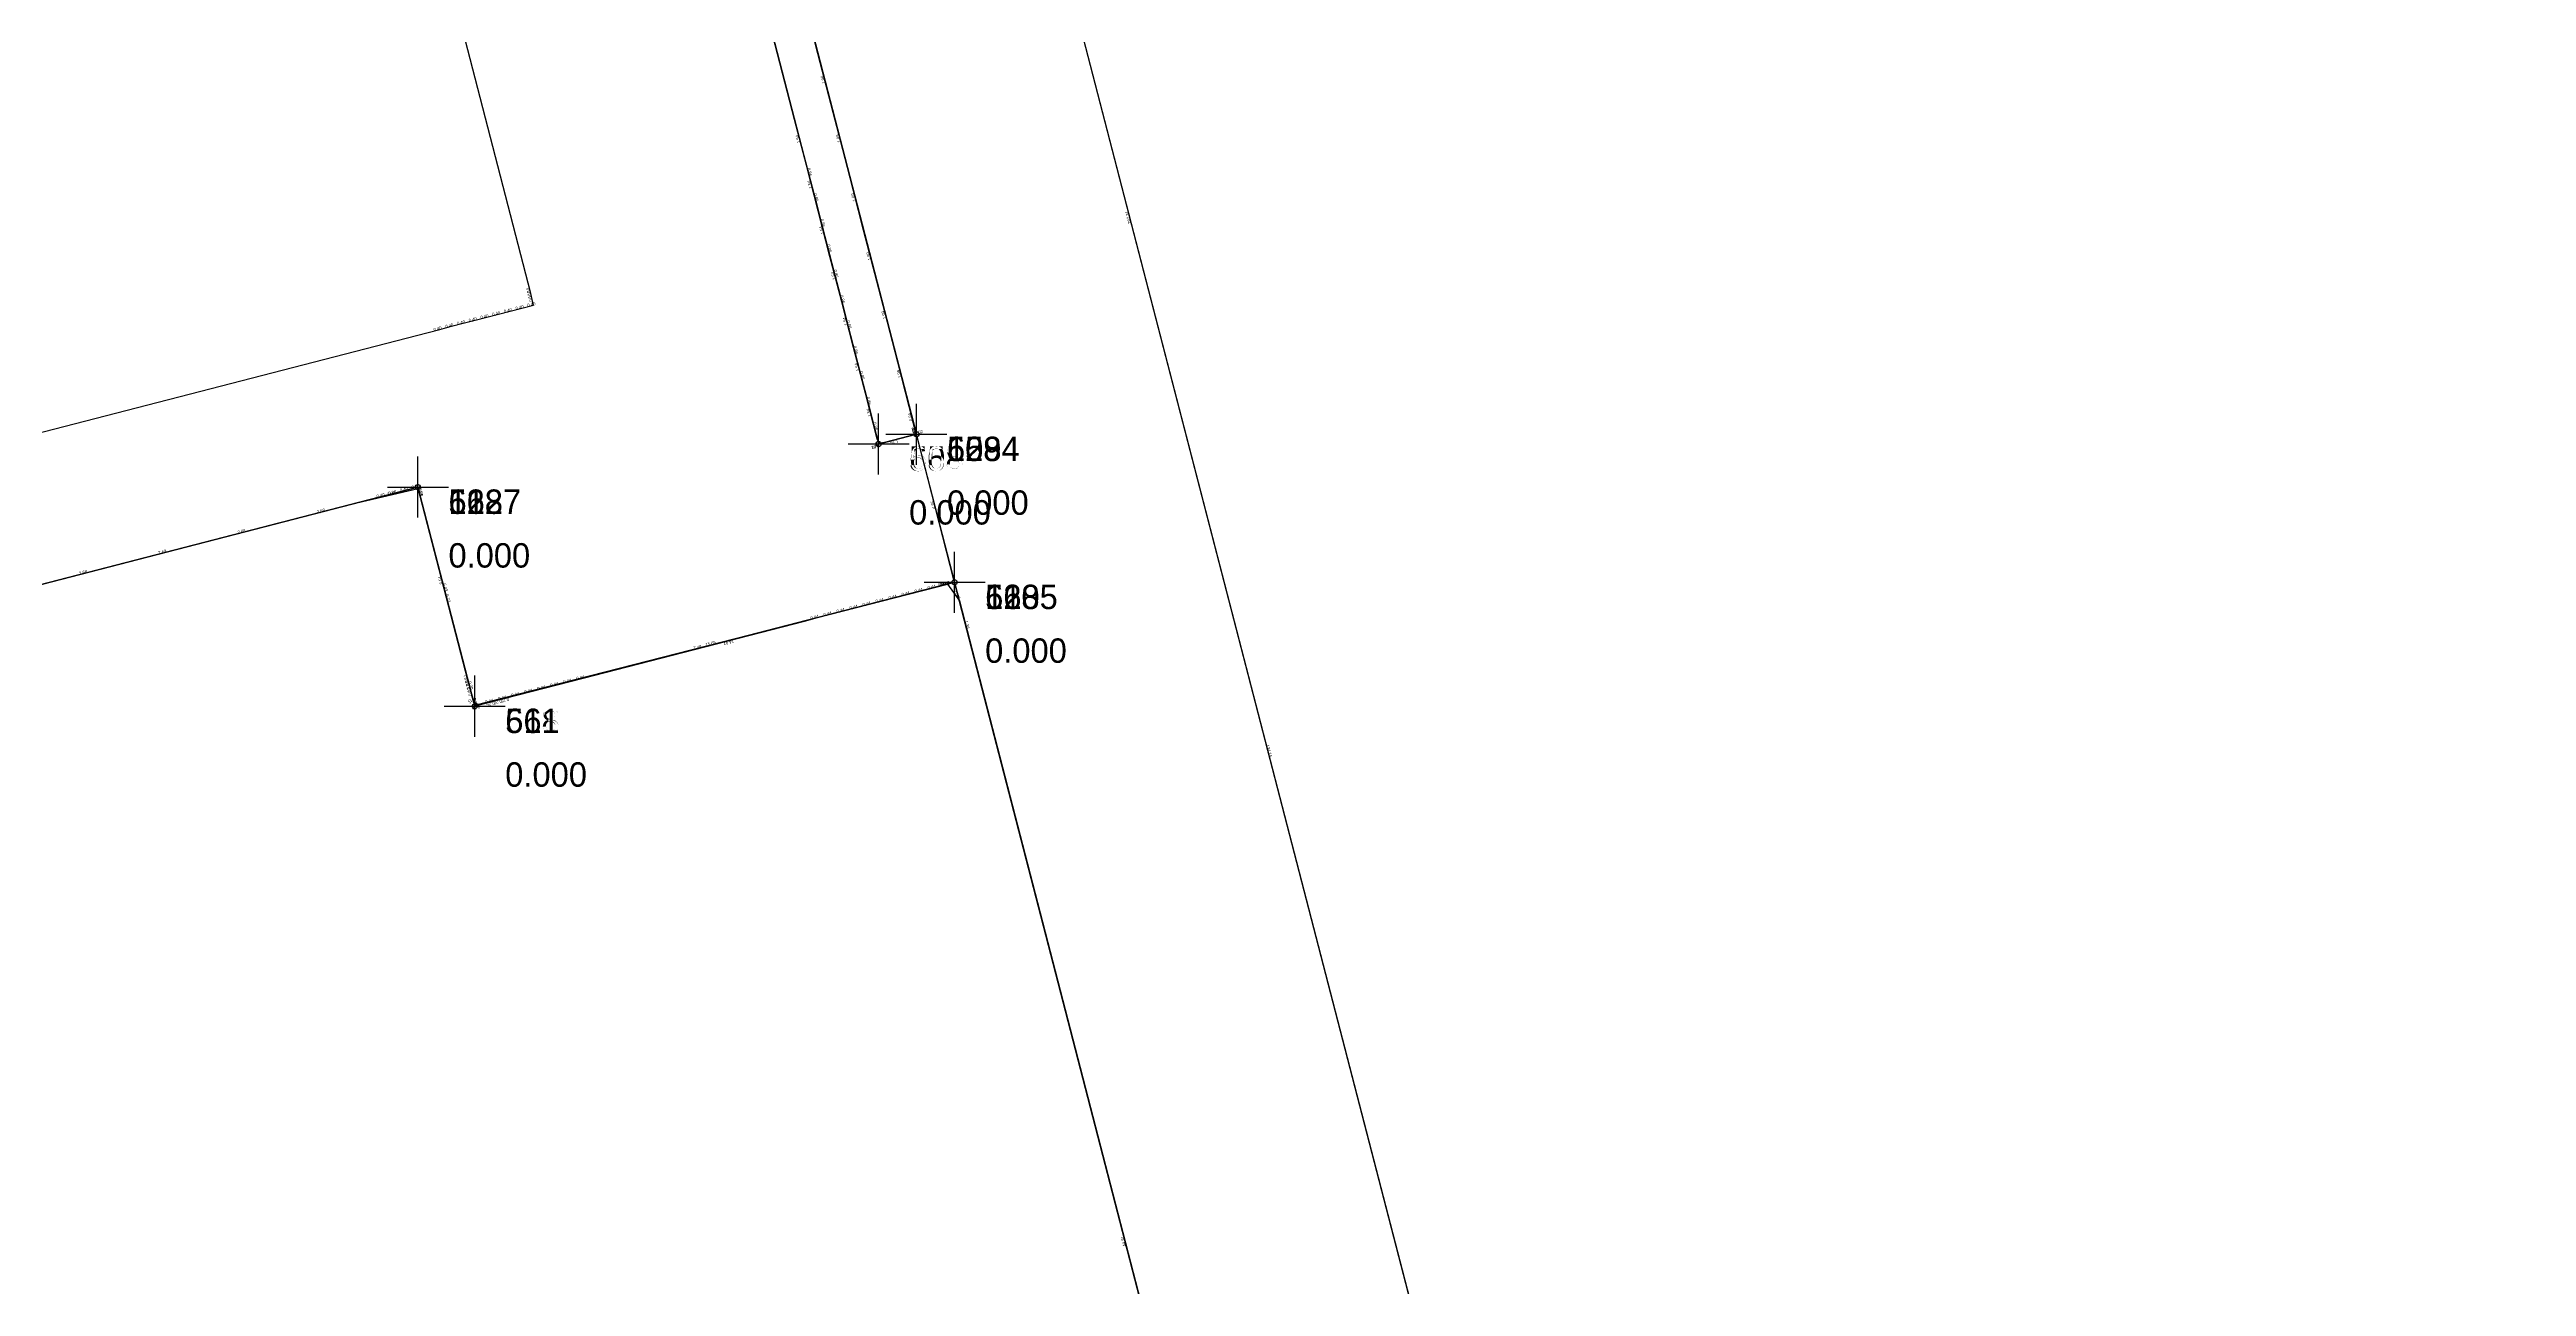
# Model space of a CAD drawing. Header units: metres. Extents: x 581016 to 32581287, y 5319908 to 5321142.
# Drawn here: x 581376.5 to 581457.7, y 5320337.5 to 5320378.1 of the extents above; entities that cross this region are included whole.
import ezdxf
from ezdxf.enums import TextEntityAlignment as Align

# ---------------------------------------------------------------- set-up
doc = ezdxf.new("R2010")
doc.units = ezdxf.units.M
doc.header["$PDMODE"] = 2
doc.header["$PDSIZE"] = 1
for name, color, linetype in [('EdgeLengths', 7, 'Continuous'), ('Flurstuecksgrenzedxf', 7, 'Continuous'), ('Gebaeudeumrissliniedxf', 7, 'Continuous'), ('Grenzpunktunabgemarktdxf', 7, 'Continuous'), ('PointHeights', 7, 'Continuous'), ('PointNames', 7, 'Continuous'), ('UmringIndustrieUGewerbefldxf', 7, 'Continuous'), ('UmringspolygonWegdxf', 7, 'Continuous')]:
    doc.layers.add(name, color=color, linetype=linetype)

msp = doc.modelspace()

# ---------------------------------------------------------------- linework, layer by layer
at = {"layer": 'Flurstuecksgrenzedxf', "color": 178}
for points in [[(581726.787, 5320503.912), (581399.56, 5320420.21), (581433.171, 5320290.34), (581433.248, 5320290.042), (581433.325, 5320289.744), (581433.402, 5320289.447), (581433.479, 5320289.149), (581433.556, 5320288.851), (581433.633, 5320288.553), (581433.71, 5320288.255), (581433.787, 5320287.957), (581433.865, 5320287.659), (581433.942, 5320287.361), (581434.019, 5320287.064), (581434.096, 5320286.766), (581434.173, 5320286.468), (581751.193, 5320367.566)], [(581726.787, 5320503.912), (581399.56, 5320420.21), (581433.171, 5320290.34), (581433.248, 5320290.042), (581433.325, 5320289.744), (581433.402, 5320289.447), (581433.479, 5320289.149), (581433.556, 5320288.851), (581433.633, 5320288.553), (581433.71, 5320288.255), (581433.787, 5320287.957), (581433.865, 5320287.659), (581433.942, 5320287.361), (581434.019, 5320287.064), (581434.096, 5320286.766), (581434.173, 5320286.468), (581751.193, 5320367.566)], [(581444.817, 5320245.405), (581379.08, 5320499.34), (581379.887, 5320502.217)], [(581444.817, 5320245.405), (581379.08, 5320499.34), (581379.887, 5320502.217)], [(581374.468, 5320483.133), (581437.52, 5320239.31)], [(581374.468, 5320483.133), (581437.52, 5320239.31)], [(581294.352, 5320339.346), (581387.048, 5320363.324), (581387.431, 5320363.423), (581387.814, 5320363.522), (581388.197, 5320363.621), (581388.58, 5320363.72), (581388.587, 5320363.691), (581388.595, 5320363.663), (581388.602, 5320363.634), (581388.61, 5320363.605), (581388.617, 5320363.576), (581388.625, 5320363.548), (581388.632, 5320363.519), (581388.64, 5320363.49), (581388.647, 5320363.462), (581390.336, 5320356.942), (581390.343, 5320356.913), (581390.351, 5320356.885), (581390.358, 5320356.856), (581390.366, 5320356.827), (581390.373, 5320356.798), (581390.38, 5320356.77), (581390.388, 5320356.741), (581390.395, 5320356.712), (581390.403, 5320356.684), (581390.41, 5320356.655), (581390.418, 5320356.626), (581390.425, 5320356.597), (581390.433, 5320356.569), (581405.594, 5320360.454), (581405.657, 5320360.47), (581405.72, 5320360.486), (581405.783, 5320360.503), (581405.846, 5320360.519), (581405.908, 5320360.535), (581405.971, 5320360.551), (581406.034, 5320360.568), (581406.097, 5320360.584), (581406.16, 5320360.6), (581406.155, 5320360.619), (581406.15, 5320360.639), (581406.145, 5320360.658), (581406.14, 5320360.678), (581404.93, 5320365.372), (581404.925, 5320365.392), (581404.92, 5320365.411), (581404.915, 5320365.431), (581404.91, 5320365.45), (581404.905, 5320365.449), (581404.9, 5320365.447), (581404.895, 5320365.446), (581404.89, 5320365.445), (581404.885, 5320365.444), (581404.88, 5320365.442), (581404.875, 5320365.441), (581404.87, 5320365.44), (581404.865, 5320365.438), (581403.739, 5320365.148), (581403.734, 5320365.147), (581403.73, 5320365.145), (581403.725, 5320365.144), (581403.72, 5320365.143), (581403.715, 5320365.142), (581403.71, 5320365.14), (581403.705, 5320365.139), (581403.7, 5320365.138), (581403.695, 5320365.136), (581403.69, 5320365.135), (581403.685, 5320365.134), (581403.68, 5320365.133), (581403.675, 5320365.131), (581389.4, 5320420.25)], [(581294.352, 5320339.346), (581387.048, 5320363.324), (581387.431, 5320363.423), (581387.814, 5320363.522), (581388.197, 5320363.621), (581388.58, 5320363.72), (581388.587, 5320363.691), (581388.595, 5320363.663), (581388.602, 5320363.634), (581388.61, 5320363.605), (581388.617, 5320363.576), (581388.625, 5320363.548), (581388.632, 5320363.519), (581388.64, 5320363.49), (581388.647, 5320363.462), (581390.336, 5320356.942), (581390.343, 5320356.913), (581390.351, 5320356.885), (581390.358, 5320356.856), (581390.366, 5320356.827), (581390.373, 5320356.798), (581390.38, 5320356.77), (581390.388, 5320356.741), (581390.395, 5320356.712), (581390.403, 5320356.684), (581390.41, 5320356.655), (581390.418, 5320356.626), (581390.425, 5320356.597), (581390.433, 5320356.569), (581405.594, 5320360.454), (581405.657, 5320360.47), (581405.72, 5320360.486), (581405.783, 5320360.503), (581405.846, 5320360.519), (581405.908, 5320360.535), (581405.971, 5320360.551), (581406.034, 5320360.568), (581406.097, 5320360.584), (581406.16, 5320360.6), (581406.155, 5320360.619), (581406.15, 5320360.639), (581406.145, 5320360.658), (581406.14, 5320360.678), (581404.93, 5320365.372), (581404.925, 5320365.392), (581404.92, 5320365.411), (581404.915, 5320365.431), (581404.91, 5320365.45), (581404.905, 5320365.449), (581404.9, 5320365.447), (581404.895, 5320365.446), (581404.89, 5320365.445), (581404.885, 5320365.444), (581404.88, 5320365.442), (581404.875, 5320365.441), (581404.87, 5320365.44), (581404.865, 5320365.438), (581403.739, 5320365.148), (581403.734, 5320365.147), (581403.73, 5320365.145), (581403.725, 5320365.144), (581403.72, 5320365.143), (581403.715, 5320365.142), (581403.71, 5320365.14), (581403.705, 5320365.139), (581403.7, 5320365.138), (581403.695, 5320365.136), (581403.69, 5320365.135), (581403.685, 5320365.134), (581403.68, 5320365.133), (581403.675, 5320365.131), (581389.4, 5320420.25)], [(581391.087, 5320413.734), (581401.222, 5320374.586), (581401.438, 5320373.753), (581401.653, 5320372.92), (581401.869, 5320372.087), (581402.084, 5320371.254), (581402.3, 5320370.422), (581402.516, 5320369.589), (581402.731, 5320368.756), (581402.947, 5320367.923), (581403.163, 5320367.09), (581403.378, 5320366.257), (581403.594, 5320365.424), (581403.682, 5320365.133), (581403.701, 5320365.138), (581404.863, 5320365.438), (581404.881, 5320365.443), (581404.9, 5320365.447), (581404.675, 5320366.357), (581404.177, 5320368.285), (581403.678, 5320370.213), (581403.179, 5320372.14), (581402.681, 5320374.068), (581402.182, 5320375.996), (581401.683, 5320377.924), (581401.185, 5320379.851)], [(581391.087, 5320413.734), (581401.222, 5320374.586), (581401.438, 5320373.753), (581401.653, 5320372.92), (581401.869, 5320372.087), (581402.084, 5320371.254), (581402.3, 5320370.422), (581402.516, 5320369.589), (581402.731, 5320368.756), (581402.947, 5320367.923), (581403.163, 5320367.09), (581403.378, 5320366.257), (581403.594, 5320365.424), (581403.682, 5320365.133), (581403.701, 5320365.138), (581404.863, 5320365.438), (581404.881, 5320365.443), (581404.9, 5320365.447), (581404.675, 5320366.357), (581404.177, 5320368.285), (581403.678, 5320370.213), (581403.179, 5320372.14), (581402.681, 5320374.068), (581402.182, 5320375.996), (581401.683, 5320377.924), (581401.185, 5320379.851)], [(581417.403, 5320317.116), (581406.16, 5320360.6), (581391.67, 5320356.858), (581391.432, 5320356.796), (581391.195, 5320356.735), (581390.957, 5320356.674), (581390.719, 5320356.612), (581390.482, 5320356.551), (581390.417, 5320356.629), (581390.389, 5320356.738), (581390.361, 5320356.846), (581390.333, 5320356.955), (581390.304, 5320357.063), (581390.276, 5320357.172), (581390.248, 5320357.28), (581390.22, 5320357.389), (581388.58, 5320363.72), (581300.311, 5320340.888)], [(581417.403, 5320317.116), (581406.16, 5320360.6), (581391.67, 5320356.858), (581391.432, 5320356.796), (581391.195, 5320356.735), (581390.957, 5320356.674), (581390.719, 5320356.612), (581390.482, 5320356.551), (581390.417, 5320356.629), (581390.389, 5320356.738), (581390.361, 5320356.846), (581390.333, 5320356.955), (581390.304, 5320357.063), (581390.276, 5320357.172), (581390.248, 5320357.28), (581390.22, 5320357.389), (581388.58, 5320363.72), (581300.311, 5320340.888)]]:
    msp.add_lwpolyline(points, dxfattribs=at)
at = {"layer": 'Gebaeudeumrissliniedxf', "color": 178}
msp.add_lwpolyline([(581296.35, 5320344.9), (581388.913, 5320368.788), (581389.297, 5320368.887), (581389.681, 5320368.986), (581390.066, 5320369.085), (581390.45, 5320369.184), (581390.834, 5320369.284), (581391.218, 5320369.383), (581391.602, 5320369.482), (581391.986, 5320369.581), (581392.37, 5320369.68), (581392.346, 5320369.774), (581392.322, 5320369.868), (581392.297, 5320369.962), (581392.273, 5320370.056), (581386.407, 5320392.804)], dxfattribs=at)
msp.add_lwpolyline([(581296.35, 5320344.9), (581388.913, 5320368.788), (581389.297, 5320368.887), (581389.681, 5320368.986), (581390.066, 5320369.085), (581390.45, 5320369.184), (581390.834, 5320369.284), (581391.218, 5320369.383), (581391.602, 5320369.482), (581391.986, 5320369.581), (581392.37, 5320369.68), (581392.346, 5320369.774), (581392.322, 5320369.868), (581392.297, 5320369.962), (581392.273, 5320370.056), (581386.407, 5320392.804)], dxfattribs=at)
at = {"layer": 'Grenzpunktunabgemarktdxf', "color": 178}
for centre in [(581404.91, 5320365.45), (581404.91, 5320365.45), (581403.67, 5320365.13), (581403.67, 5320365.13), (581388.58, 5320363.72), (581388.58, 5320363.72), (581406.16, 5320360.6), (581406.16, 5320360.6), (581390.44, 5320356.54), (581390.44, 5320356.54)]:
    msp.add_circle(centre, 0.0833, dxfattribs=at)
at = {"layer": 'Grenzpunktunabgemarktdxf', "linetype": 'Continuous'}
for p in [(581404.91, 5320365.45), (581404.91, 5320365.45), (581404.91, 5320365.45), (581404.91, 5320365.45), (581403.67, 5320365.13), (581403.67, 5320365.13), (581403.67, 5320365.13), (581403.67, 5320365.13), (581388.58, 5320363.72), (581388.58, 5320363.72), (581388.58, 5320363.72), (581388.58, 5320363.72), (581406.16, 5320360.6), (581406.16, 5320360.6), (581406.16, 5320360.6), (581406.16, 5320360.6), (581390.44, 5320356.54), (581390.44, 5320356.54), (581390.44, 5320356.54), (581390.44, 5320356.54)]:
    msp.add_point(p, dxfattribs=at)
at = {"layer": 'UmringIndustrieUGewerbefldxf', "color": 178}
for points in [[(581726.787, 5320503.912), (581399.56, 5320420.21), (581433.171, 5320290.34), (581433.248, 5320290.042), (581433.325, 5320289.744), (581433.402, 5320289.447), (581433.479, 5320289.149), (581433.556, 5320288.851), (581433.633, 5320288.553), (581433.71, 5320288.255), (581433.787, 5320287.957), (581433.865, 5320287.659), (581433.942, 5320287.361), (581434.019, 5320287.064), (581434.096, 5320286.766), (581434.173, 5320286.468), (581751.193, 5320367.566)], [(581726.787, 5320503.912), (581399.56, 5320420.21), (581433.171, 5320290.34), (581433.248, 5320290.042), (581433.325, 5320289.744), (581433.402, 5320289.447), (581433.479, 5320289.149), (581433.556, 5320288.851), (581433.633, 5320288.553), (581433.71, 5320288.255), (581433.787, 5320287.957), (581433.865, 5320287.659), (581433.942, 5320287.361), (581434.019, 5320287.064), (581434.096, 5320286.766), (581434.173, 5320286.468), (581751.193, 5320367.566)], [(581372.432, 5320491), (581404.91, 5320365.45), (581403.868, 5320365.181), (581403.834, 5320365.172), (581403.801, 5320365.164), (581403.767, 5320365.155), (581403.733, 5320365.146), (581403.7, 5320365.138), (581403.626, 5320365.301), (581403.239, 5320366.796), (581402.852, 5320368.29), (581402.465, 5320369.785), (581402.078, 5320371.279), (581401.691, 5320372.773), (581401.304, 5320374.268), (581400.917, 5320375.762), (581394.341, 5320401.166)], [(581372.432, 5320491), (581404.91, 5320365.45), (581403.868, 5320365.181), (581403.834, 5320365.172), (581403.801, 5320365.164), (581403.767, 5320365.155), (581403.733, 5320365.146), (581403.7, 5320365.138), (581403.626, 5320365.301), (581403.239, 5320366.796), (581402.852, 5320368.29), (581402.465, 5320369.785), (581402.078, 5320371.279), (581401.691, 5320372.773), (581401.304, 5320374.268), (581400.917, 5320375.762), (581394.341, 5320401.166)], [(581294.352, 5320339.346), (581387.048, 5320363.324), (581387.431, 5320363.423), (581387.814, 5320363.522), (581388.197, 5320363.621), (581388.58, 5320363.72), (581388.587, 5320363.691), (581388.595, 5320363.663), (581388.602, 5320363.634), (581388.61, 5320363.605), (581388.617, 5320363.576), (581388.625, 5320363.548), (581388.632, 5320363.519), (581388.64, 5320363.49), (581388.647, 5320363.462), (581390.336, 5320356.942), (581390.343, 5320356.913), (581390.351, 5320356.885), (581390.358, 5320356.856), (581390.366, 5320356.827), (581390.373, 5320356.798), (581390.38, 5320356.77), (581390.388, 5320356.741), (581390.395, 5320356.712), (581390.403, 5320356.684), (581390.41, 5320356.655), (581390.418, 5320356.626), (581390.425, 5320356.597), (581390.433, 5320356.569), (581405.594, 5320360.454), (581405.657, 5320360.47), (581405.72, 5320360.486), (581405.783, 5320360.503), (581405.846, 5320360.519), (581405.908, 5320360.535), (581405.971, 5320360.551), (581406.034, 5320360.568), (581406.097, 5320360.584), (581406.16, 5320360.6), (581406.155, 5320360.619), (581406.15, 5320360.639), (581406.145, 5320360.658), (581406.14, 5320360.678), (581404.93, 5320365.372), (581404.925, 5320365.392), (581404.92, 5320365.411), (581404.915, 5320365.431), (581404.91, 5320365.45), (581404.905, 5320365.449), (581404.9, 5320365.447), (581404.895, 5320365.446), (581404.89, 5320365.445), (581404.885, 5320365.444), (581404.88, 5320365.442), (581404.875, 5320365.441), (581404.87, 5320365.44), (581404.865, 5320365.438), (581403.739, 5320365.148), (581403.734, 5320365.147), (581403.73, 5320365.145), (581403.725, 5320365.144), (581403.72, 5320365.143), (581403.715, 5320365.142), (581403.71, 5320365.14), (581403.705, 5320365.139), (581403.7, 5320365.138), (581403.695, 5320365.136), (581403.69, 5320365.135), (581403.685, 5320365.134), (581403.68, 5320365.133), (581403.675, 5320365.131), (581389.4, 5320420.25)], [(581294.352, 5320339.346), (581387.048, 5320363.324), (581387.431, 5320363.423), (581387.814, 5320363.522), (581388.197, 5320363.621), (581388.58, 5320363.72), (581388.587, 5320363.691), (581388.595, 5320363.663), (581388.602, 5320363.634), (581388.61, 5320363.605), (581388.617, 5320363.576), (581388.625, 5320363.548), (581388.632, 5320363.519), (581388.64, 5320363.49), (581388.647, 5320363.462), (581390.336, 5320356.942), (581390.343, 5320356.913), (581390.351, 5320356.885), (581390.358, 5320356.856), (581390.366, 5320356.827), (581390.373, 5320356.798), (581390.38, 5320356.77), (581390.388, 5320356.741), (581390.395, 5320356.712), (581390.403, 5320356.684), (581390.41, 5320356.655), (581390.418, 5320356.626), (581390.425, 5320356.597), (581390.433, 5320356.569), (581405.594, 5320360.454), (581405.657, 5320360.47), (581405.72, 5320360.486), (581405.783, 5320360.503), (581405.846, 5320360.519), (581405.908, 5320360.535), (581405.971, 5320360.551), (581406.034, 5320360.568), (581406.097, 5320360.584), (581406.16, 5320360.6), (581406.155, 5320360.619), (581406.15, 5320360.639), (581406.145, 5320360.658), (581406.14, 5320360.678), (581404.93, 5320365.372), (581404.925, 5320365.392), (581404.92, 5320365.411), (581404.915, 5320365.431), (581404.91, 5320365.45), (581404.905, 5320365.449), (581404.9, 5320365.447), (581404.895, 5320365.446), (581404.89, 5320365.445), (581404.885, 5320365.444), (581404.88, 5320365.442), (581404.875, 5320365.441), (581404.87, 5320365.44), (581404.865, 5320365.438), (581403.739, 5320365.148), (581403.734, 5320365.147), (581403.73, 5320365.145), (581403.725, 5320365.144), (581403.72, 5320365.143), (581403.715, 5320365.142), (581403.71, 5320365.14), (581403.705, 5320365.139), (581403.7, 5320365.138), (581403.695, 5320365.136), (581403.69, 5320365.135), (581403.685, 5320365.134), (581403.68, 5320365.133), (581403.675, 5320365.131), (581389.4, 5320420.25)], [(581376.195, 5320360.516), (581378.791, 5320361.188), (581381.387, 5320361.859), (581383.984, 5320362.531), (581386.58, 5320363.203), (581388.592, 5320363.675), (581390.205, 5320357.446), (581390.256, 5320357.252), (581390.306, 5320357.057), (581390.357, 5320356.862), (581390.407, 5320356.668), (581390.587, 5320356.578), (581391.013, 5320356.688), (581391.439, 5320356.798), (581391.865, 5320356.908), (581392.291, 5320357.018), (581392.718, 5320357.128), (581393.144, 5320357.238), (581393.57, 5320357.348), (581393.996, 5320357.458), (581401.241, 5320359.33), (581401.668, 5320359.44), (581402.094, 5320359.55), (581402.52, 5320359.66), (581402.946, 5320359.77), (581403.372, 5320359.88), (581403.799, 5320359.99), (581404.225, 5320360.1), (581404.651, 5320360.21), (581405.077, 5320360.32), (581405.503, 5320360.43), (581405.929, 5320360.54), (581406.316, 5320359.995), (581406.657, 5320358.678), (581436.931, 5320241.59)], [(581376.195, 5320360.516), (581378.791, 5320361.188), (581381.387, 5320361.859), (581383.984, 5320362.531), (581386.58, 5320363.203), (581388.592, 5320363.675), (581390.205, 5320357.446), (581390.256, 5320357.252), (581390.306, 5320357.057), (581390.357, 5320356.862), (581390.407, 5320356.668), (581390.587, 5320356.578), (581391.013, 5320356.688), (581391.439, 5320356.798), (581391.865, 5320356.908), (581392.291, 5320357.018), (581392.718, 5320357.128), (581393.144, 5320357.238), (581393.57, 5320357.348), (581393.996, 5320357.458), (581401.241, 5320359.33), (581401.668, 5320359.44), (581402.094, 5320359.55), (581402.52, 5320359.66), (581402.946, 5320359.77), (581403.372, 5320359.88), (581403.799, 5320359.99), (581404.225, 5320360.1), (581404.651, 5320360.21), (581405.077, 5320360.32), (581405.503, 5320360.43), (581405.929, 5320360.54), (581406.316, 5320359.995), (581406.657, 5320358.678), (581436.931, 5320241.59)]]:
    msp.add_lwpolyline(points, dxfattribs=at)
at = {"layer": 'UmringspolygonWegdxf', "color": 178}
for points in [[(581444.817, 5320245.405), (581379.08, 5320499.34), (581379.887, 5320502.217)], [(581444.817, 5320245.405), (581379.08, 5320499.34), (581379.887, 5320502.217)], [(581374.468, 5320483.133), (581437.52, 5320239.31)], [(581374.468, 5320483.133), (581437.52, 5320239.31)]]:
    msp.add_lwpolyline(points, dxfattribs=at)

# ---------------------------------------------------------------- texts
at = {"layer": 'EdgeLengths', "linetype": 'Continuous'}
for s, rotation, p in [('1,99', 104.50343, (581401.933, 5320376.95)), ('1,99', 104.50343, (581401.933, 5320376.95)), ('1,54', 104.51461, (581401.111, 5320375.005)), ('1,54', 104.51461, (581401.111, 5320375.005)), ('1,99', 104.50343, (581402.431, 5320375.022)), ('1,99', 104.50343, (581402.431, 5320375.022)), ('0,86', -75.48539, (581401.33, 5320374.16)), ('0,86', -75.48539, (581401.33, 5320374.16)), ('1,54', 104.51461, (581401.498, 5320373.51)), ('1,54', 104.51461, (581401.498, 5320373.51)), ('0,86', -75.48539, (581401.545, 5320373.327)), ('0,86', -75.48539, (581401.545, 5320373.327)), ('1,99', 104.50343, (581402.93, 5320373.094)), ('1,99', 104.50343, (581402.93, 5320373.094)), ('262,31', 104.51363, (581411.948, 5320372.362)), ('262,31', 104.51363, (581411.948, 5320372.362)), ('262,31', 104.51363, (581411.948, 5320372.362)), ('262,31', 104.51363, (581411.948, 5320372.362)), ('1,54', 104.51461, (581401.885, 5320372.016)), ('1,54', 104.51461, (581401.885, 5320372.016)), ('0,86', -75.48539, (581401.761, 5320372.494)), ('0,86', -75.48539, (581401.761, 5320372.494)), ('0,86', -75.48539, (581401.977, 5320371.661)), ('0,86', -75.48539, (581401.977, 5320371.661)), ('1,99', 104.50343, (581403.429, 5320371.166)), ('1,99', 104.50343, (581403.429, 5320371.166)), ('1,54', 104.51461, (581402.272, 5320370.522)), ('1,54', 104.51461, (581402.272, 5320370.522)), ('0,86', -75.48539, (581402.192, 5320370.828)), ('0,86', -75.48539, (581402.192, 5320370.828)), ('0,40', 14.47066, (581391.41, 5320369.422)), ('0,40', 14.47066, (581391.41, 5320369.422)), ('0,40', 14.47065, (581391.794, 5320369.521)), ('0,40', 14.47065, (581391.794, 5320369.521)), ('0,10', 104.45997, (581392.285, 5320369.999)), ('0,10', 104.45997, (581392.285, 5320369.999)), ('0,10', 104.45997, (581392.309, 5320369.905)), ('0,10', 104.45997, (581392.309, 5320369.905)), ('0,40', 14.47066, (581392.178, 5320369.62)), ('0,40', 14.47066, (581392.178, 5320369.62)), ('0,10', 104.45997, (581392.334, 5320369.811)), ('0,10', 104.45997, (581392.334, 5320369.811)), ('0,10', 104.45997, (581392.358, 5320369.717)), ('0,10', 104.45997, (581392.358, 5320369.717)), ('0,86', -75.48539, (581402.408, 5320369.995)), ('0,86', -75.48539, (581402.408, 5320369.995)), ('0,40', 14.47065, (581389.105, 5320368.827)), ('0,40', 14.47065, (581389.105, 5320368.827)), ('0,40', 14.47066, (581389.489, 5320368.927)), ('0,40', 14.47066, (581389.489, 5320368.927)), ('0,40', 14.47065, (581389.873, 5320369.026)), ('0,40', 14.47065, (581389.873, 5320369.026)), ('0,40', 14.47066, (581390.258, 5320369.125)), ('0,40', 14.47066, (581390.258, 5320369.125)), ('0,40', 14.47066, (581390.642, 5320369.224)), ('0,40', 14.47066, (581390.642, 5320369.224)), ('0,40', 14.47065, (581391.026, 5320369.323)), ('0,40', 14.47065, (581391.026, 5320369.323)), ('1,54', 104.51461, (581402.658, 5320369.027)), ('1,54', 104.51461, (581402.658, 5320369.027)), ('0,86', -75.48539, (581402.624, 5320369.162)), ('0,86', -75.48539, (581402.624, 5320369.162)), ('1,99', 104.50343, (581403.927, 5320369.239)), ('1,99', 104.50343, (581403.927, 5320369.239)), ('0,86', -75.48539, (581402.839, 5320368.329)), ('0,86', -75.48539, (581402.839, 5320368.329)), ('1,54', 104.51461, (581403.045, 5320367.533)), ('1,54', 104.51461, (581403.045, 5320367.533)), ('0,86', -75.48539, (581403.055, 5320367.496)), ('0,86', -75.48539, (581403.055, 5320367.496)), ('1,99', 104.50343, (581404.426, 5320367.311)), ('1,99', 104.50343, (581404.426, 5320367.311)), ('0,86', -75.48539, (581403.27, 5320366.663)), ('0,86', -75.48539, (581403.27, 5320366.663)), ('1,54', 104.51461, (581403.432, 5320366.039)), ('1,54', 104.51461, (581403.432, 5320366.039)), ('0,86', -75.48539, (581403.486, 5320365.83)), ('0,86', -75.48539, (581403.486, 5320365.83)), ('0,94', 103.87701, (581404.788, 5320365.892)), ('0,94', 103.87701, (581404.788, 5320365.892)), ('0,02', 104.45243, (581404.913, 5320365.43)), ('0,02', 104.45243, (581404.913, 5320365.43)), ('0,02', 104.45243, (581404.913, 5320365.43)), ('0,02', 104.45243, (581404.913, 5320365.43)), ('0,02', 104.45243, (581404.917, 5320365.411)), ('0,02', 104.45243, (581404.917, 5320365.411)), ('0,02', 104.45243, (581404.917, 5320365.411)), ('0,02', 104.45243, (581404.917, 5320365.411)), ('0,02', 104.45243, (581404.923, 5320365.391)), ('0,02', 104.45243, (581404.923, 5320365.391)), ('0,02', 104.45243, (581404.923, 5320365.391)), ('0,02', 104.45243, (581404.923, 5320365.391)), ('0,02', 104.45243, (581404.927, 5320365.372)), ('0,02', 104.45243, (581404.927, 5320365.372)), ('0,02', 104.45243, (581404.927, 5320365.372)), ('0,02', 104.45243, (581404.927, 5320365.372)), ('0,02', 14.4703, (581404.872, 5320365.43)), ('0,02', 14.4703, (581404.872, 5320365.43)), ('0,02', 14.47029, (581404.891, 5320365.435)), ('0,02', 14.47029, (581404.891, 5320365.435)), ('0,01', -165.52971, (581403.677, 5320365.122)), ('0,01', -165.52971, (581403.677, 5320365.122)), ('0,01', -165.52971, (581403.677, 5320365.122)), ('0,01', -165.52971, (581403.677, 5320365.122)), ('0,01', -165.5297, (581403.682, 5320365.123)), ('0,01', -165.5297, (581403.682, 5320365.123)), ('0,01', -165.5297, (581403.682, 5320365.123)), ('0,01', -165.5297, (581403.682, 5320365.123)), ('0,01', -165.52971, (581403.687, 5320365.124)), ('0,01', -165.52971, (581403.687, 5320365.124)), ('0,01', -165.52971, (581403.687, 5320365.124)), ('0,01', -165.52971, (581403.687, 5320365.124)), ('0,01', -165.5297, (581403.692, 5320365.126)), ('0,01', -165.5297, (581403.692, 5320365.126)), ('0,01', -165.5297, (581403.692, 5320365.126)), ('0,01', -165.5297, (581403.692, 5320365.126)), ('0,01', -165.52971, (581403.697, 5320365.127)), ('0,01', -165.52971, (581403.697, 5320365.127)), ('0,01', -165.52971, (581403.697, 5320365.127)), ('0,01', -165.52971, (581403.697, 5320365.127)), ('0,01', -165.5297, (581403.702, 5320365.128)), ('0,01', -165.5297, (581403.702, 5320365.128)), ('0,01', -165.5297, (581403.702, 5320365.128)), ('0,01', -165.5297, (581403.702, 5320365.128)), ('0,01', -165.52971, (581403.707, 5320365.13)), ('0,01', -165.52971, (581403.707, 5320365.13)), ('0,01', -165.52971, (581403.707, 5320365.13)), ('0,01', -165.52971, (581403.707, 5320365.13)), ('0,01', -165.5297, (581403.712, 5320365.131)), ('0,01', -165.5297, (581403.712, 5320365.131)), ('0,01', -165.5297, (581403.712, 5320365.131)), ('0,01', -165.5297, (581403.712, 5320365.131)), ('0,01', -165.52971, (581403.717, 5320365.132)), ('0,01', -165.52971, (581403.717, 5320365.132)), ('0,01', -165.52971, (581403.717, 5320365.132)), ('0,01', -165.52971, (581403.717, 5320365.132)), ('0,18', 114.35664, (581403.663, 5320365.21)), ('0,18', 114.35664, (581403.663, 5320365.21)), ('0,03', -165.52971, (581403.717, 5320365.132)), ('0,03', -165.52971, (581403.717, 5320365.132)), ('0,01', -165.5297, (581403.722, 5320365.133)), ('0,01', -165.5297, (581403.722, 5320365.133)), ('0,01', -165.5297, (581403.722, 5320365.133)), ('0,01', -165.5297, (581403.722, 5320365.133)), ('0,01', -165.52971, (581403.727, 5320365.135)), ('0,01', -165.52971, (581403.727, 5320365.135)), ('0,01', -165.52971, (581403.727, 5320365.135)), ('0,01', -165.52971, (581403.727, 5320365.135)), ('0,01', -165.5297, (581403.732, 5320365.136)), ('0,01', -165.5297, (581403.732, 5320365.136)), ('0,01', -165.5297, (581403.732, 5320365.136)), ('0,01', -165.5297, (581403.732, 5320365.136)), ('0,01', -165.5297, (581403.737, 5320365.137)), ('0,01', -165.5297, (581403.737, 5320365.137)), ('0,01', -165.5297, (581403.737, 5320365.137)), ('0,01', -165.5297, (581403.737, 5320365.137)), ('0,03', -165.52971, (581403.75, 5320365.141)), ('0,03', -165.52971, (581403.75, 5320365.141)), ('0,03', -165.52971, (581403.784, 5320365.149)), ('0,03', -165.52971, (581403.784, 5320365.149)), ('0,03', -165.52971, (581403.817, 5320365.158)), ('0,03', -165.52971, (581403.817, 5320365.158)), ('0,03', -165.52971, (581403.851, 5320365.167)), ('0,03', -165.52971, (581403.851, 5320365.167)), ('0,30', -73.1242, (581403.638, 5320365.269)), ('0,30', -73.1242, (581403.638, 5320365.269)), ('0,02', 14.47029, (581403.691, 5320365.126)), ('0,02', 14.47029, (581403.691, 5320365.126)), ('1,16', -165.52971, (581404.302, 5320365.283)), ('1,16', -165.52971, (581404.302, 5320365.283)), ('1,16', -165.52971, (581404.302, 5320365.283)), ('1,16', -165.52971, (581404.302, 5320365.283)), ('1,08', -165.52971, (581404.389, 5320365.306)), ('1,08', -165.52971, (581404.389, 5320365.306)), ('1,20', 14.47029, (581404.282, 5320365.278)), ('1,20', 14.47029, (581404.282, 5320365.278)), ('0,01', -165.5297, (581404.868, 5320365.429)), ('0,01', -165.5297, (581404.868, 5320365.429)), ('0,01', -165.5297, (581404.868, 5320365.429)), ('0,01', -165.5297, (581404.868, 5320365.429)), ('0,01', -165.52971, (581404.873, 5320365.43)), ('0,01', -165.52971, (581404.873, 5320365.43)), ('0,01', -165.52971, (581404.873, 5320365.43)), ('0,01', -165.52971, (581404.873, 5320365.43)), ('0,01', -165.5297, (581404.878, 5320365.432)), ('0,01', -165.5297, (581404.878, 5320365.432)), ('0,01', -165.5297, (581404.878, 5320365.432)), ('0,01', -165.5297, (581404.878, 5320365.432)), ('0,01', -165.52971, (581404.883, 5320365.433)), ('0,01', -165.52971, (581404.883, 5320365.433)), ('0,01', -165.52971, (581404.883, 5320365.433)), ('0,01', -165.52971, (581404.883, 5320365.433)), ('0,01', -165.5297, (581404.888, 5320365.434)), ('0,01', -165.5297, (581404.888, 5320365.434)), ('0,01', -165.5297, (581404.888, 5320365.434)), ('0,01', -165.5297, (581404.888, 5320365.434)), ('0,01', -165.52971, (581404.893, 5320365.436)), ('0,01', -165.52971, (581404.893, 5320365.436)), ('0,01', -165.52971, (581404.893, 5320365.436)), ('0,01', -165.52971, (581404.893, 5320365.436)), ('0,01', -165.5297, (581404.898, 5320365.437)), ('0,01', -165.5297, (581404.898, 5320365.437)), ('0,01', -165.5297, (581404.898, 5320365.437)), ('0,01', -165.5297, (581404.898, 5320365.437)), ('0,01', -165.52971, (581404.903, 5320365.438)), ('0,01', -165.52971, (581404.903, 5320365.438)), ('0,01', -165.52971, (581404.903, 5320365.438)), ('0,01', -165.52971, (581404.903, 5320365.438)), ('0,01', -165.5297, (581404.908, 5320365.439)), ('0,01', -165.5297, (581404.908, 5320365.439)), ('0,01', -165.5297, (581404.908, 5320365.439)), ('0,01', -165.5297, (581404.908, 5320365.439)), ('2,68', 14.50268, (581385.282, 5320362.857)), ('2,68', 14.50268, (581385.282, 5320362.857)), ('0,40', 14.50268, (581387.239, 5320363.363)), ('0,40', 14.50268, (581387.239, 5320363.363)), ('0,40', 14.50268, (581387.239, 5320363.363)), ('0,40', 14.50268, (581387.239, 5320363.363)), ('2,07', 13.22313, (581387.586, 5320363.429)), ('2,07', 13.22313, (581387.586, 5320363.429)), ('0,40', 14.50268, (581387.622, 5320363.462)), ('0,40', 14.50268, (581387.622, 5320363.462)), ('0,40', 14.50268, (581387.622, 5320363.462)), ('0,40', 14.50268, (581387.622, 5320363.462)), ('0,40', 14.50268, (581388.005, 5320363.561)), ('0,40', 14.50268, (581388.005, 5320363.561)), ('0,40', 14.50268, (581388.005, 5320363.561)), ('0,40', 14.50268, (581388.005, 5320363.561)), ('0,40', 14.50268, (581388.388, 5320363.66)), ('0,40', 14.50268, (581388.388, 5320363.66)), ('0,40', 14.50268, (581388.388, 5320363.66)), ('0,40', 14.50268, (581388.388, 5320363.66)), ('0,03', -75.47662, (581388.584, 5320363.696)), ('0,03', -75.47662, (581388.584, 5320363.696)), ('0,03', -75.47662, (581388.584, 5320363.696)), ('0,03', -75.47662, (581388.584, 5320363.696)), ('0,03', -75.47662, (581388.591, 5320363.667)), ('0,03', -75.47662, (581388.591, 5320363.667)), ('0,03', -75.47662, (581388.591, 5320363.667)), ('0,03', -75.47662, (581388.591, 5320363.667)), ('0,03', -75.47662, (581388.599, 5320363.638)), ('0,03', -75.47662, (581388.599, 5320363.638)), ('0,03', -75.47662, (581388.599, 5320363.638)), ('0,03', -75.47662, (581388.599, 5320363.638)), ('0,03', -75.47662, (581388.606, 5320363.609)), ('0,03', -75.47662, (581388.606, 5320363.609)), ('0,03', -75.47662, (581388.606, 5320363.609)), ('0,03', -75.47662, (581388.606, 5320363.609)), ('0,03', -75.47662, (581388.613, 5320363.581)), ('0,03', -75.47662, (581388.613, 5320363.581)), ('0,03', -75.47662, (581388.613, 5320363.581)), ('0,03', -75.47662, (581388.613, 5320363.581)), ('0,03', -75.47662, (581388.621, 5320363.552)), ('0,03', -75.47662, (581388.621, 5320363.552)), ('0,03', -75.47662, (581388.621, 5320363.552)), ('0,03', -75.47662, (581388.621, 5320363.552)), ('0,03', -75.47662, (581388.628, 5320363.523)), ('0,03', -75.47662, (581388.628, 5320363.523)), ('0,03', -75.47662, (581388.628, 5320363.523)), ('0,03', -75.47662, (581388.628, 5320363.523)), ('0,03', -75.47662, (581388.636, 5320363.495)), ('0,03', -75.47662, (581388.636, 5320363.495)), ('0,03', -75.47662, (581388.636, 5320363.495)), ('0,03', -75.47662, (581388.636, 5320363.495)), ('0,03', -75.47662, (581388.643, 5320363.466)), ('0,03', -75.47662, (581388.643, 5320363.466)), ('0,03', -75.47662, (581388.643, 5320363.466)), ('0,03', -75.47662, (581388.643, 5320363.466)), ('4,85', 104.45243, (581405.535, 5320363.015)), ('4,85', 104.45243, (581405.535, 5320363.015)), ('4,85', 104.45243, (581405.535, 5320363.015)), ('4,85', 104.45243, (581405.535, 5320363.015)), ('2,68', 14.50268, (581382.685, 5320362.185)), ('2,68', 14.50268, (581382.685, 5320362.185)), ('2,68', 14.50268, (581380.089, 5320361.514)), ('2,68', 14.50268, (581380.089, 5320361.514)), ('2,68', 14.50268, (581377.493, 5320360.842)), ('2,68', 14.50268, (581377.493, 5320360.842)), ('6,54', 104.52338, (581389.4, 5320360.544)), ('6,54', 104.52338, (581389.4, 5320360.544)), ('0,06', 14.48132, (581405.626, 5320360.452)), ('0,06', 14.48132, (581405.626, 5320360.452)), ('0,06', 14.48132, (581405.626, 5320360.452)), ('0,06', 14.48132, (581405.626, 5320360.452)), ('0,06', 14.48132, (581405.688, 5320360.468)), ('0,06', 14.48132, (581405.688, 5320360.468)), ('0,06', 14.48132, (581405.688, 5320360.468)), ('0,06', 14.48132, (581405.688, 5320360.468)), ('0,44', 14.48132, (581405.716, 5320360.475)), ('0,44', 14.48132, (581405.716, 5320360.475)), ('0,06', 14.48132, (581405.751, 5320360.484)), ('0,06', 14.48132, (581405.751, 5320360.484)), ('0,06', 14.48132, (581405.751, 5320360.484)), ('0,06', 14.48132, (581405.751, 5320360.484)), ('0,06', 14.48132, (581405.814, 5320360.501)), ('0,06', 14.48132, (581405.814, 5320360.501)), ('0,06', 14.48132, (581405.814, 5320360.501)), ('0,06', 14.48132, (581405.814, 5320360.501)), ('0,06', 14.48132, (581405.877, 5320360.517)), ('0,06', 14.48132, (581405.877, 5320360.517)), ('0,06', 14.48132, (581405.877, 5320360.517)), ('0,06', 14.48132, (581405.877, 5320360.517)), ('0,06', 14.48132, (581405.94, 5320360.533)), ('0,06', 14.48132, (581405.94, 5320360.533)), ('0,06', 14.48132, (581405.94, 5320360.533)), ('0,06', 14.48132, (581405.94, 5320360.533)), ('0,02', 104.45243, (581406.143, 5320360.658)), ('0,02', 104.45243, (581406.143, 5320360.658)), ('0,02', 104.45243, (581406.143, 5320360.658)), ('0,02', 104.45243, (581406.143, 5320360.658)), ('0,06', 14.48132, (581406.003, 5320360.549)), ('0,06', 14.48132, (581406.003, 5320360.549)), ('0,06', 14.48132, (581406.003, 5320360.549)), ('0,06', 14.48132, (581406.003, 5320360.549)), ('0,02', 104.45243, (581406.147, 5320360.638)), ('0,02', 104.45243, (581406.147, 5320360.638)), ('0,02', 104.45243, (581406.147, 5320360.638)), ('0,02', 104.45243, (581406.147, 5320360.638)), ('251,84', -75.50099, (581405.994, 5320361.212)), ('251,84', -75.50099, (581405.994, 5320361.212)), ('251,84', -75.50099, (581405.994, 5320361.212)), ('251,84', -75.50099, (581405.994, 5320361.212)), ('0,02', 104.45243, (581406.153, 5320360.619)), ('0,02', 104.45243, (581406.153, 5320360.619)), ('0,02', 104.45243, (581406.153, 5320360.619)), ('0,02', 104.45243, (581406.153, 5320360.619)), ('0,02', 104.45243, (581406.157, 5320360.6)), ('0,02', 104.45243, (581406.157, 5320360.6)), ('0,02', 104.45243, (581406.157, 5320360.6)), ('0,02', 104.45243, (581406.157, 5320360.6)), ('0,06', 14.48132, (581406.066, 5320360.566)), ('0,06', 14.48132, (581406.066, 5320360.566)), ('0,06', 14.48132, (581406.066, 5320360.566)), ('0,06', 14.48132, (581406.066, 5320360.566)), ('0,06', 14.48132, (581406.129, 5320360.582)), ('0,06', 14.48132, (581406.129, 5320360.582)), ('0,06', 14.48132, (581406.129, 5320360.582)), ('0,06', 14.48132, (581406.129, 5320360.582)), ('6,43', -75.47662, (581389.398, 5320360.551)), ('6,43', -75.47662, (581389.398, 5320360.551)), ('6,73', -75.47662, (581389.491, 5320360.192)), ('6,73', -75.47662, (581389.491, 5320360.192)), ('6,73', -75.47662, (581389.491, 5320360.192)), ('6,73', -75.47662, (581389.491, 5320360.192)), ('0,44', 14.48132, (581402.733, 5320359.705)), ('0,44', 14.48132, (581402.733, 5320359.705)), ('0,44', 14.48132, (581403.159, 5320359.815)), ('0,44', 14.48132, (581403.159, 5320359.815)), ('0,44', 14.48132, (581403.585, 5320359.925)), ('0,44', 14.48132, (581403.585, 5320359.925)), ('0,44', 14.48132, (581404.012, 5320360.035)), ('0,44', 14.48132, (581404.012, 5320360.035)), ('0,44', 14.48132, (581404.438, 5320360.145)), ('0,44', 14.48132, (581404.438, 5320360.145)), ('0,44', 14.48132, (581404.864, 5320360.255)), ('0,44', 14.48132, (581404.864, 5320360.255)), ('0,44', 14.48132, (581405.29, 5320360.365)), ('0,44', 14.48132, (581405.29, 5320360.365)), ('0,67', -54.6316, (581406.123, 5320360.258)), ('0,67', -54.6316, (581406.123, 5320360.258)), ('0,44', 14.48132, (581401.454, 5320359.375)), ('0,44', 14.48132, (581401.454, 5320359.375)), ('0,44', 14.48132, (581401.881, 5320359.485)), ('0,44', 14.48132, (581401.881, 5320359.485)), ('0,44', 14.48132, (581402.307, 5320359.595)), ('0,44', 14.48132, (581402.307, 5320359.595)), ('1,36', -75.50403, (581406.487, 5320359.327)), ('1,36', -75.50403, (581406.487, 5320359.327)), ('7,48', 14.48132, (581397.619, 5320358.384)), ('7,48', 14.48132, (581397.619, 5320358.384)), ('15,65', 14.37271, (581398.013, 5320358.501)), ('15,65', 14.37271, (581398.013, 5320358.501)), ('15,65', 14.37271, (581398.013, 5320358.501)), ('15,65', 14.37271, (581398.013, 5320358.501)), ('14,97', -165.51868, (581398.915, 5320358.719)), ('14,97', -165.51868, (581398.915, 5320358.719)), ('0,11', 104.52338, (581390.234, 5320357.325)), ('0,11', 104.52338, (581390.234, 5320357.325)), ('0,11', 104.52338, (581390.262, 5320357.216)), ('0,11', 104.52338, (581390.262, 5320357.216)), ('0,11', 104.52338, (581390.29, 5320357.108)), ('0,11', 104.52338, (581390.29, 5320357.108)), ('0,20', -75.47662, (581390.23, 5320357.339)), ('0,20', -75.47662, (581390.23, 5320357.339)), ('0,44', 14.48132, (581392.931, 5320357.173)), ('0,44', 14.48132, (581392.931, 5320357.173)), ('0,44', 14.48132, (581393.357, 5320357.283)), ('0,44', 14.48132, (581393.357, 5320357.283)), ('0,44', 14.48132, (581393.783, 5320357.393)), ('0,44', 14.48132, (581393.783, 5320357.393)), ('0,11', 104.52338, (581390.318, 5320356.999)), ('0,11', 104.52338, (581390.318, 5320356.999)), ('0,11', 104.52338, (581390.347, 5320356.891)), ('0,11', 104.52338, (581390.347, 5320356.891)), ('0,10', 129.64571, (581390.449, 5320356.58)), ('0,10', 129.64571, (581390.449, 5320356.58)), ('0,11', 104.52338, (581390.375, 5320356.782)), ('0,11', 104.52338, (581390.375, 5320356.782)), ('0,11', 104.52338, (581390.403, 5320356.674)), ('0,11', 104.52338, (581390.403, 5320356.674)), ('0,20', -75.47662, (581390.281, 5320357.144)), ('0,20', -75.47662, (581390.281, 5320357.144)), ('0,20', -75.47662, (581390.331, 5320356.95)), ('0,20', -75.47662, (581390.331, 5320356.95)), ('0,03', -75.47662, (581390.34, 5320356.918)), ('0,03', -75.47662, (581390.34, 5320356.918)), ('0,03', -75.47662, (581390.34, 5320356.918)), ('0,03', -75.47662, (581390.34, 5320356.918)), ('0,03', -75.47662, (581390.347, 5320356.889)), ('0,03', -75.47662, (581390.347, 5320356.889)), ('0,03', -75.47662, (581390.347, 5320356.889)), ('0,03', -75.47662, (581390.347, 5320356.889)), ('0,03', -75.47662, (581390.354, 5320356.86)), ('0,03', -75.47662, (581390.354, 5320356.86)), ('0,03', -75.47662, (581390.354, 5320356.86)), ('0,03', -75.47662, (581390.354, 5320356.86)), ('0,25', -165.51868, (581390.601, 5320356.572)), ('0,25', -165.51868, (581390.601, 5320356.572)), ('0,03', -75.47662, (581390.362, 5320356.832)), ('0,03', -75.47662, (581390.362, 5320356.832)), ('0,03', -75.47662, (581390.362, 5320356.832)), ('0,03', -75.47662, (581390.362, 5320356.832)), ('0,03', -75.47662, (581390.369, 5320356.803)), ('0,03', -75.47662, (581390.369, 5320356.803)), ('0,03', -75.47662, (581390.369, 5320356.803)), ('0,03', -75.47662, (581390.369, 5320356.803)), ('0,03', -75.47662, (581390.377, 5320356.774)), ('0,03', -75.47662, (581390.377, 5320356.774)), ('0,03', -75.47662, (581390.377, 5320356.774)), ('0,03', -75.47662, (581390.377, 5320356.774)), ('0,20', -75.47662, (581390.382, 5320356.755)), ('0,20', -75.47662, (581390.382, 5320356.755)), ('0,03', -75.47662, (581390.384, 5320356.745)), ('0,03', -75.47662, (581390.384, 5320356.745)), ('0,03', -75.47662, (581390.384, 5320356.745)), ('0,03', -75.47662, (581390.384, 5320356.745)), ('0,03', -75.47662, (581390.392, 5320356.717)), ('0,03', -75.47662, (581390.392, 5320356.717)), ('0,03', -75.47662, (581390.392, 5320356.717)), ('0,03', -75.47662, (581390.392, 5320356.717)), ('0,03', -75.47662, (581390.399, 5320356.688)), ('0,03', -75.47662, (581390.399, 5320356.688)), ('0,03', -75.47662, (581390.399, 5320356.688)), ('0,03', -75.47662, (581390.399, 5320356.688)), ('0,03', -75.47662, (581390.407, 5320356.659)), ('0,03', -75.47662, (581390.407, 5320356.659)), ('0,03', -75.47662, (581390.407, 5320356.659)), ('0,03', -75.47662, (581390.407, 5320356.659)), ('0,03', -75.47662, (581390.414, 5320356.631)), ('0,03', -75.47662, (581390.414, 5320356.631)), ('0,03', -75.47662, (581390.414, 5320356.631)), ('0,03', -75.47662, (581390.414, 5320356.631)), ('0,03', -75.47662, (581390.421, 5320356.602)), ('0,03', -75.47662, (581390.421, 5320356.602)), ('0,03', -75.47662, (581390.421, 5320356.602)), ('0,03', -75.47662, (581390.421, 5320356.602)), ('0,03', -75.47662, (581390.429, 5320356.573)), ('0,03', -75.47662, (581390.429, 5320356.573)), ('0,03', -75.47662, (581390.429, 5320356.573)), ('0,03', -75.47662, (581390.429, 5320356.573)), ('0,20', -26.52878, (581390.497, 5320356.613)), ('0,20', -26.52878, (581390.497, 5320356.613)), ('0,25', -165.51868, (581390.838, 5320356.633)), ('0,25', -165.51868, (581390.838, 5320356.633)), ('0,44', 14.48132, (581390.8, 5320356.623)), ('0,44', 14.48132, (581390.8, 5320356.623)), ('0,25', -165.51868, (581391.076, 5320356.694)), ('0,25', -165.51868, (581391.076, 5320356.694)), ('0,25', -165.51868, (581391.313, 5320356.756)), ('0,25', -165.51868, (581391.313, 5320356.756)), ('0,44', 14.48132, (581391.226, 5320356.733)), ('0,44', 14.48132, (581391.226, 5320356.733)), ('0,25', -165.51868, (581391.551, 5320356.817)), ('0,25', -165.51868, (581391.551, 5320356.817)), ('0,44', 14.48132, (581391.652, 5320356.843)), ('0,44', 14.48132, (581391.652, 5320356.843)), ('0,44', 14.48132, (581392.078, 5320356.953)), ('0,44', 14.48132, (581392.078, 5320356.953)), ('0,44', 14.48132, (581392.505, 5320357.063)), ('0,44', 14.48132, (581392.505, 5320357.063)), ('134,15', -75.49002, (581416.365, 5320355.265)), ('134,15', -75.49002, (581416.365, 5320355.265)), ('134,15', -75.49002, (581416.365, 5320355.265)), ('134,15', -75.49002, (581416.365, 5320355.265)), ('44,91', 104.49597, (581411.781, 5320338.848)), ('44,91', 104.49597, (581411.781, 5320338.848))]:
    msp.add_text(s, height=0.1, rotation=rotation, dxfattribs=at).set_placement(p)
at = {"layer": 'PointHeights', "linetype": 'Continuous'}
for p in [(581404.67, 5320363.29), (581404.67, 5320363.29), (581404.67, 5320363.29), (581404.67, 5320363.29), (581405.91, 5320363.61), (581405.91, 5320363.61), (581405.91, 5320363.61), (581405.91, 5320363.61), (581389.58, 5320361.88), (581389.58, 5320361.88), (581389.58, 5320361.88), (581389.58, 5320361.88), (581407.16, 5320358.76), (581407.16, 5320358.76), (581407.16, 5320358.76), (581407.16, 5320358.76), (581391.44, 5320354.7), (581391.44, 5320354.7), (581391.44, 5320354.7), (581391.44, 5320354.7)]:
    msp.add_text('0.000', height=0.8, dxfattribs=at).set_placement(p, align=Align.TOP_LEFT)
at = {"layer": 'PointNames', "linetype": 'Continuous'}
for s, p in [('558', (581404.67, 5320365.05)), ('608', (581404.67, 5320365.05)), ('1233', (581404.67, 5320365.05)), ('1283', (581404.67, 5320365.05)), ('559', (581405.91, 5320365.37)), ('609', (581405.91, 5320365.37)), ('1234', (581405.91, 5320365.37)), ('1284', (581405.91, 5320365.37)), ('562', (581389.58, 5320363.64)), ('612', (581389.58, 5320363.64)), ('1237', (581389.58, 5320363.64)), ('1287', (581389.58, 5320363.64)), ('560', (581407.16, 5320360.52)), ('610', (581407.16, 5320360.52)), ('1235', (581407.16, 5320360.52)), ('1285', (581407.16, 5320360.52)), ('561', (581391.44, 5320356.46)), ('611', (581391.44, 5320356.46)), ('1236', (581391.44, 5320356.46)), ('1286', (581391.44, 5320356.46))]:
    msp.add_text(s, height=0.8, dxfattribs=at).set_placement(p, align=Align.TOP_LEFT)

doc.saveas('drawing.dxf')
